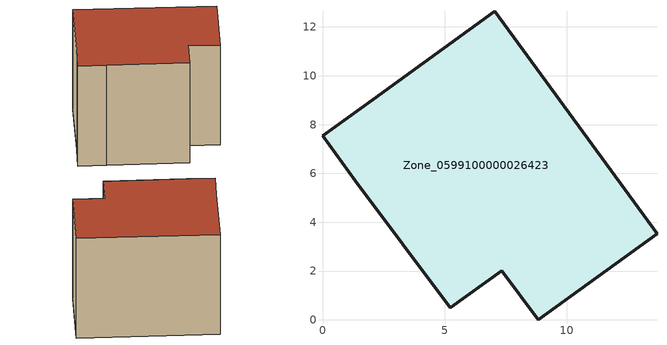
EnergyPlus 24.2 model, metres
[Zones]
Zone_0599100000026423
 floor ground (C_G): 7.05,12.65 13.7,3.53 8.83,0 7.35,2.02 5.24,0.5 1.35,5.7 0,7.54 2.06,9.01 z0
 wall outside (C_F): 2.06,9.01 0,7.54 1.35,5.7 5.24,0.5 7.35,2.02 8.83,0 13.7,3.53 7.05,12.65 2.06,9.01 z0:9.05
 roof outside (C_R): 13.7,3.53 7.05,12.65 2.06,9.01 0,7.54 1.35,5.7 5.24,0.5 7.35,2.02 8.83,0 z9.05
[BUILDING]
Pand.0599100000026423: North Axis=0; Terrain=City; Loads Convergence Tolerance Value=0.04; Temperature Convergence Tolerance Value=0.4; Solar Distribution=FullExterior; Maximum Number of Warmup Days=25; Minimum Number of Warmup Days=1
[Site:Location]
Rotterdam.The.Hague.AP_ZH_NLD Design_Conditions: Latitude=51.96; Longitude=4.45; Time Zone=1; Elevation=-4.5
[SITE:GROUNDTEMPERATURE:BUILDINGSURFACE]
18, 18, 18, 18, 18, 18, 18, 18, 18, 18, 18, 18
[MATERIAL] Thermal Absorptance=0.9; Solar Absorptance=0.7; Visible Absorptance=0.7
Name | Roughness | Thickness | Conductivity | Density | Specific Heat
G.TC.1946 | MediumSmooth | 0.15 | 1 | 540 | 1210
F.TC.1946 | Rough | 0.3 | 0.857143 | 1920 | 840
R.TC.1946 | MediumRough | 0.2 | 0.909091 | 1500 | 1000
[CONSTRUCTION]
C_G: G.TC.1946
C_F: F.TC.1946
C_R: R.TC.1946
[ZONE]
Zone_0599100000026423: Type=1; Multiplier=1; Ceiling Height=Autocalculate; Volume=Autocalculate; Floor Area=autocalculate; Part of Total Floor Area=Yes
[ZONEINFILTRATION:DESIGNFLOWRATE]
Infil_Zone_0599100000026423: Zone or ZoneList or Space or SpaceList=Zone_0599100000026423; Schedule=AlwaysOn; Design Flow Rate Calculation Method=Flow/Area; Flow Rate per Floor Area=0.003; Constant Term Coefficient=1; Temperature Term Coefficient=0; Velocity Term Coefficient=0; Velocity Squared Term Coefficient=0
[HVACTEMPLATE:ZONE:IDEALLOADSAIRSYSTEM]
Zone_0599100000026423: Maximum Heating Supply Air Temperature=50; Minimum Cooling Supply Air Temperature=13; Maximum Heating Supply Air Humidity Ratio=0.0156; Minimum Cooling Supply Air Humidity Ratio=0.0077; Heating Limit=NoLimit; Cooling Limit=NoLimit; Dehumidification Control Type=ConstantSensibleHeatRatio; Cooling Sensible Heat Ratio=0.7; Dehumidification Setpoint=60; Humidification Control Type=None; Humidification Setpoint=30; Outdoor Air Method=None; Outdoor Air Flow Rate per Person=0.00944; Outdoor Air Flow Rate per Zone Floor Area=0; Outdoor Air Flow Rate per Zone=0; Demand Controlled Ventilation Type=None; Outdoor Air Economizer Type=NoEconomizer; Heat Recovery Type=None; Sensible Heat Recovery Effectiveness=0.7; Latent Heat Recovery Effectiveness=0.65
[ZONECONTROL:THERMOSTAT]
ThermostatControl_Zone_0599100000026423: Zone or ZoneList=Zone_0599100000026423; Control Type Schedule=DualSetpointControlType; Control 1=Thermostat_Zone_0599100000026423; Temperature Difference Between Cutout And Setpoint=0
[THERMOSTATSETPOINT:DUALSETPOINT]
Thermostat_Zone_0599100000026423: Heating Setpoint Temperature Schedule=HeatingSetpoint_Zone_0599100000026423; Cooling Setpoint Temperature Schedule=CoolingSetpoint_Zone_0599100000026423
[SCHEDULE:COMPACT]
HeatingSetpoint_Zone_0599100000026423: Through: 12/31, For: AllDays, Until: 24:00, 21
CoolingSetpoint_Zone_0599100000026423: Through: 12/31, For: AllDays, Until: 24:00, 24
DualSetpointControlType: Through: 12/31, For: AllDays, Until: 24:00, 4
AlwaysOn: Through: 12/31, For: AllDays, Until: 24:00, 1
